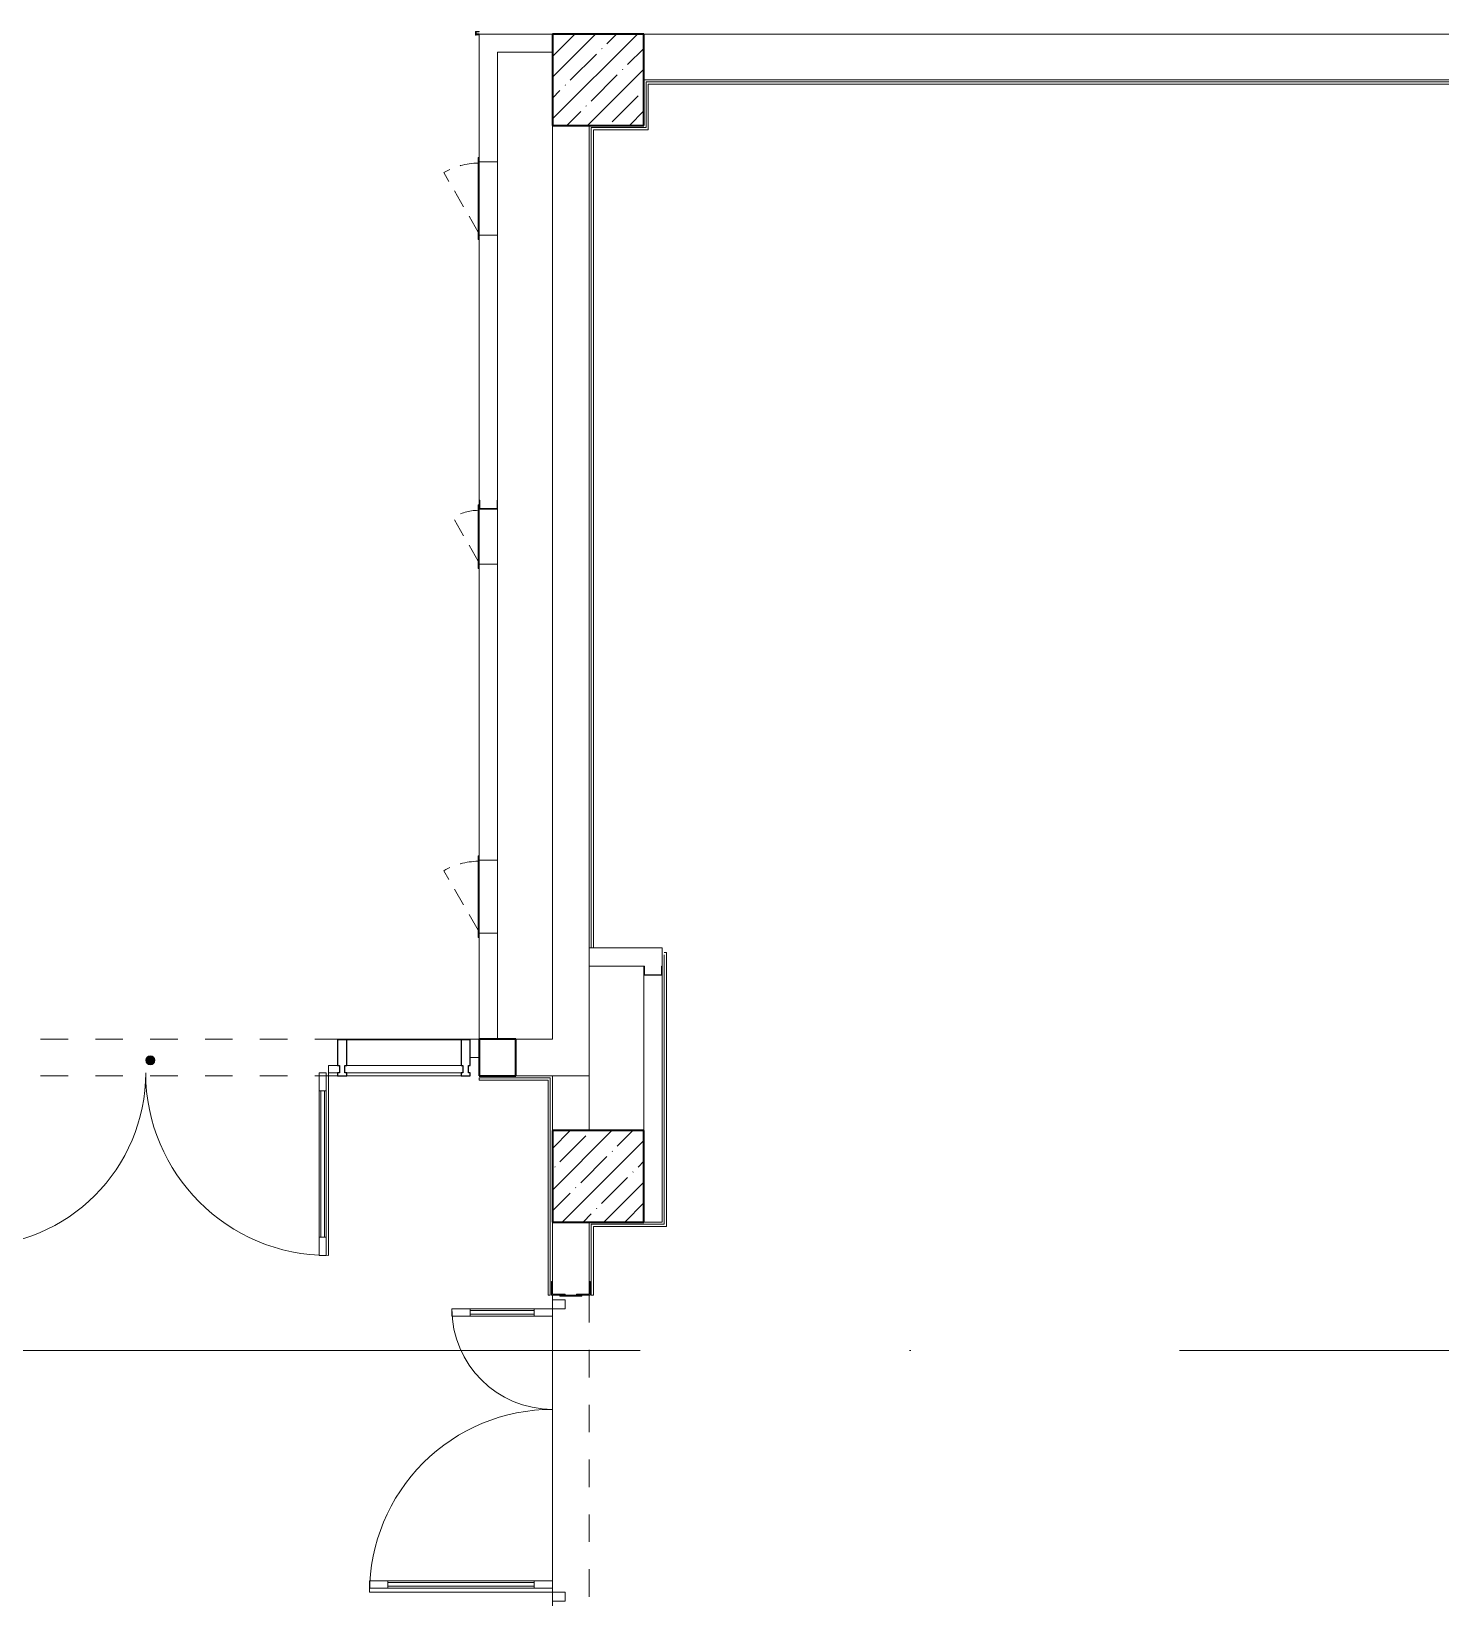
# Model space of a CAD drawing. Header units: millimetres. Extents: x 5993 to 95364, y 94667 to 143522.
# Drawn here: x 49182 to 49810, y 114749 to 115449 of the extents above; entities that cross this region are included whole.
import ezdxf

# ---------------------------------------------------------------- set-up
doc = ezdxf.new("R2010")
doc.units = ezdxf.units.MM
for name, pattern in [('200_ШТРИХ__ш1_п0_6_', [160, 100, -60]), ('200_ШТРИХ_ш1п0_6_', [160, 100, -60]), ('50_200_ШТРИХ_1Т_ш5_п1_п1_', [1400, 1000, -200, 0, -200]), ('Штрих короткий', [300, 150, -150])]:
    doc.linetypes.add(name, pattern=pattern)
for name, color, linetype, lineweight in [('0-2', 7, 'Continuous', 9), ('S-GRID-____-OTLN-1', 7, '50_200_ШТРИХ_1Т_ш5_п1_п1_', 9), ('Двери', 7, 'Continuous', 9), ('Импосты витража', 7, 'Continuous', 9), ('Импосты витража-1', 7, 'Continuous', 25), ('Марки обобщенной модели', 7, 'Continuous', 9), ('Несущие колонны', 7, 'Continuous', 9), ('Несущие колонны-1', 7, 'Continuous', 35), ('Обобщенные модели', 7, 'Continuous', 9), ('Окна', 7, 'Continuous', 9), ('Остекление-1', 7, 'Continuous', 9), ('Открывание в плане-1', 7, '200_ШТРИХ__ш1_п0_6_', 9), ('Перекрытия', 7, 'Continuous', 9), ('Перемычка-1', 7, 'Штрих короткий', 9), ('Стены', 7, 'Continuous', 9), ('Стены-1', 7, 'Continuous', 13), ('Элементы узлов', 7, 'Continuous', 9)]:
    doc.layers.add(name, color=color, linetype=linetype, lineweight=lineweight)
doc.layers.add('_Разделитель помещений_', color=7, linetype='200_ШТРИХ_ш1п0_6_', lineweight=35, true_color=0x0000a0)

# ---------------------------------------------------------------- blocks, each defined once
blk = doc.blocks.new('BSC_Колонна _Прямоугольная - 500х500-V31-АИ2_01_План напольных покрытий и плинтусов 1го этажа _Часть 2_')
at = {"layer": 'Несущие колонны'}
h = blk.add_hatch(dxfattribs=at)
h.set_pattern_fill('FP_41', color=256, style=0, pattern_type=2)
h.set_pattern_definition([(45, (-95850, -18150), (-114.04925, 114.04925), []), (45, (-95735.95, -18150), (-114.04925, 114.04925), [201.613, -40.323, 3.353, -36.97])])
h.paths.add_polyline_path([(-250, -250), (250, -250), (250, 250), (-250, 250)], flags=0)
at = {"layer": 'Несущие колонны-1'}
for p, q in [((250, 250), (-250, 250)), ((-250, 250), (-250, -250)), ((250, -250), (250, 250)), ((-250, -250), (250, -250))]:
    blk.add_line(p, q, dxfattribs=at)
blk = doc.blocks.new('BSC_Колонна _Прямоугольная - 500х500-V82-АИ2_01_План напольных покрытий и плинтусов 1го этажа _Часть 2_')
at = {"layer": 'Несущие колонны'}
h = blk.add_hatch(dxfattribs=at)
h.set_pattern_fill('FP_100', color=256, style=0, pattern_type=2)
h.set_pattern_definition([(45, (-95850, -12150), (-114.04925, 114.04925), []), (45, (-95735.95, -12150), (-114.04925, 114.04925), [201.613, -40.323, 3.353, -36.97])])
h.paths.add_polyline_path([(-250, -250), (250, -250), (250, 250), (-250, 250)], flags=0)
at = {"layer": 'Несущие колонны-1'}
for p, q in [((250, 250), (-250, 250)), ((-250, 250), (-250, -250)), ((250, -250), (250, 250)), ((-250, -250), (250, -250))]:
    blk.add_line(p, q, dxfattribs=at)
blk = doc.blocks.new('Проем_Дверь_Прямоугольный - 1700х2400h_дверные проемы-28051683-АИ2_01_План напольных покрытий и плинтусов 1го этажа _Часть 2_')
at = {"layer": 'Перемычка-1'}
for p, q in [((850, 100), (-850, 100)), ((850, -100), (-850, -100))]:
    blk.add_line(p, q, dxfattribs=at)
blk = doc.blocks.new('Дверь_Витражная_СКБ_2Ст2 - ДВН_ДАО_Выход-27108098-АИ2_01_План напольных покрытий и плинтусов 1го этажа _Часть 2_')
at = {"layer": 'Двери'}
for p, q in [((-975, -950), (-975, 0)), ((975, -1000), (975, 0))]:
    blk.add_line(p, q, dxfattribs=at)
for centre, radius, start, end in [((-975, 0), 950, 270, 0), ((975, 0), 1000, 180, 270)]:
    blk.add_arc(centre, radius, start, end, dxfattribs=at)
at = {"layer": 'Элементы узлов'}
for p, q in [((-1025, 40), (-975, 40)), ((-975, 40), (-1025, 40)), ((-975, 0), (-1025, 0)), ((-1025, 0), (-975, 0)), ((-975, 40), (-975, 0)), ((-975, 0), (-975, 40)), ((-935, 0), (-975, 0)), ((-975, -950), (-975, 0)), ((-935, 0), (-975, 0)), ((-975, 0), (-975, -950)), ((-935, -950), (-935, 0)), ((-935, -950), (-935, 0)), ((923, 0), (963, 0)), ((923, -1000), (923, 0)), ((923, 0), (923, -1000)), ((963, 0), (923, 0)), ((963, -1000), (963, 0)), ((963, -1000), (963, 0)), ((1025, 40), (975, 40)), ((975, 40), (975, 0)), ((1025, 40), (975, 40)), ((975, 40), (975, 0)), ((975, 0), (1025, 0)), ((975, 0), (1025, 0)), ((-975, -100), (-935, -100)), ((-965, -850), (-965, -100)), ((-945, -850), (-945, -100)), ((963, -100), (923, -100)), ((933, -900), (933, -100)), ((953, -900), (953, -100)), ((-975, -850), (-935, -850)), ((963, -900), (923, -900)), ((-975, -950), (-935, -950)), ((-975, -950), (-935, -950)), ((963, -1000), (923, -1000)), ((923, -1000), (963, -1000))]:
    blk.add_line(p, q, dxfattribs=at)
blk = doc.blocks.new('PNS_Панель прямоугольная2 - Нр_Стекло - 40мм-28950520-АИ2_01_План напольных покрытий и плинтусов 1го этажа _Часть 2_')
at = {"layer": 'Остекление-1'}
for p, q in [((-312.5, 40), (312.5, 40)), ((-322.5, 0), (322.5, 0)), ((312.5, 0), (-312.5, 0))]:
    blk.add_line(p, q, dxfattribs=at)
blk = doc.blocks.new('Прямоугольный импост - Импост структурный с накладкой - 180мм-26944798-АИ2_01_План напольных покрытий и плинтусов 1го этажа _Часть 2_')
at = {"layer": 'Импосты витража-1'}
for p, q in [((-25, 0), (-25, 17)), ((-25, 17), (25, 17)), ((-15, 0), (-25, 0)), ((-15, -40), (-15, 0)), ((25, 0), (15, 0)), ((15, 0), (15, -40)), ((25, 17), (25, 0)), ((-25, -180), (-25, -40)), ((-25, -40), (-15, -40)), ((15, -40), (25, -40)), ((25, -40), (25, -180)), ((25, -180), (-25, -180))]:
    blk.add_line(p, q, dxfattribs=at)
blk = doc.blocks.new('Прямоугольный импост - Импост структурный с накладкой - 180мм-25562895-АИ2_01_План напольных покрытий и плинтусов 1го этажа _Часть 2_')
at = {"layer": 'Импосты витража'}
for p, q in [((95100, 12897), (94475, 12897)), ((95100, 12700), (94475, 12700))]:
    blk.add_line(p, q, dxfattribs=at)
blk = doc.blocks.new('Прямоугольный импост - Импост структурный с накладкой - 180мм-26943387-АИ2_01_План напольных покрытий и плинтусов 1го этажа _Часть 2_')
at = {"layer": 'Импосты витража-1'}
for p, q in [((-25, 0), (-25, 17)), ((-25, 17), (25, 17)), ((-15, 0), (-25, 0)), ((-15, -40), (-15, 0)), ((25, 0), (15, 0)), ((15, 0), (15, -40)), ((25, 17), (25, 0)), ((-25, -180), (-25, -40)), ((-25, -40), (-15, -40)), ((15, -40), (25, -40)), ((25, -40), (25, -180)), ((25, -180), (-25, -180))]:
    blk.add_line(p, q, dxfattribs=at)
blk = doc.blocks.new('Дверь_Витражная_СКБ_2Ст2 - ДВВ_ДАО_СОШ_Классы-26508392-АИ2_01_План напольных покрытий и плинтусов 1го этажа _Часть 2_')
at = {"layer": 'Двери'}
for p, q in [((-775, 1035), (-775, 35)), ((775, 585), (775, 35))]:
    blk.add_line(p, q, dxfattribs=at)
for centre, radius, start, end in [((-775, 35), 1000, 360, 90), ((775, 35), 550, 90, 180)]:
    blk.add_arc(centre, radius, start, end, dxfattribs=at)
at = {"layer": 'Элементы узлов'}
for p, q in [((-753, 1035), (-713, 1035)), ((-753, 1035), (-753, 35)), ((-713, 1035), (-753, 1035)), ((-753, 1035), (-753, 35)), ((-713, 1035), (-713, 35)), ((-713, 35), (-713, 1035)), ((-753, 935), (-713, 935)), ((-743, 935), (-743, 135)), ((-723, 935), (-723, 135)), ((775, 585), (735, 585)), ((735, 585), (735, 35)), ((775, 585), (735, 585)), ((735, 585), (735, 35)), ((775, 585), (775, 35)), ((775, 35), (775, 585)), ((775, 485), (735, 485)), ((745, 485), (745, 135)), ((765, 485), (765, 135)), ((-753, 135), (-713, 135)), ((775, 135), (735, 135)), ((-825, 35), (-825, -35)), ((-775, 35), (-825, 35)), ((-775, 35), (-825, 35)), ((-825, 35), (-825, -35)), ((-775, -35), (-775, 35)), ((-775, -35), (-775, 35)), ((-713, 35), (-753, 35)), ((-753, 35), (-713, 35)), ((735, 35), (775, 35)), ((735, 35), (775, 35)), ((775, -35), (775, 35)), ((775, 35), (825, 35)), ((775, 35), (775, -35)), ((825, 35), (775, 35)), ((825, 35), (825, -35)), ((825, -35), (825, 35)), ((-825, -35), (-775, -35)), ((-825, -35), (-775, -35)), ((825, -35), (775, -35)), ((775, -35), (825, -35))]:
    blk.add_line(p, q, dxfattribs=at)
blk = doc.blocks.new('154_Фахверк_СКБ_Швеллер - Тип_100_4010-27789772-АИ2_01_План напольных покрытий и плинтусов 1го этажа _Часть 2_')
at = {"layer": 'Обобщенные модели'}
for p, q in [((175, 50), (125, 50)), ((125, 50), (125, -50)), ((128, 47), (175, 47)), ((128, -47), (128, 47)), ((175, 47), (175, 50)), ((125, -50), (175, -50)), ((175, -47), (128, -47)), ((175, -50), (175, -47))]:
    blk.add_line(p, q, dxfattribs=at)
blk = doc.blocks.new('154_Стойка_СКБ_Уголок - СМ-2530_200-28213945-АИ2_01_План напольных покрытий и плинтусов 1го этажа _Часть 2_')
at = {"layer": 'Обобщенные модели'}
for p, q in [((125, 156), (125, 81)), ((200, 156), (125, 156)), ((131, 81), (131, 150)), ((131, 150), (200, 150)), ((200, 150), (200, 156)), ((125, 81), (131, 81)), ((131, 19), (125, 19)), ((125, 19), (125, -56)), ((131, -50), (131, 19)), ((125, -56), (200, -56)), ((200, -50), (131, -50)), ((200, -56), (200, -50))]:
    blk.add_line(p, q, dxfattribs=at)
blk = doc.blocks.new('Стойка_Влож_Полоса боковая - Полоса-28213942-АИ2_01_План напольных покрытий и плинтусов 1го этажа _Часть 2_')
at = {"layer": 'Обобщенные модели'}
for p, q in [((-5, 60), (0, 60)), ((-5, -60), (-5, 60)), ((0, 31), (0, -31)), ((0, -60), (-5, -60))]:
    blk.add_line(p, q, dxfattribs=at)
blk = doc.blocks.new('AR_Отверстие Ниша - Лючок-32403098-АИ2_01_План напольных покрытий и плинтусов 1го этажа _Часть 2_')
at = {"layer": 'Окна'}
for p, q in [((-200, 50), (200, 50)), ((-200, -50), (-200, 50)), ((200, 50), (200, -50)), ((200, -50), (-200, -50))]:
    blk.add_line(p, q, dxfattribs=at)
blk = doc.blocks.new('Л_Общий_Лючок - Лючок-29743149-АИ2_01_План напольных покрытий и плинтусов 1го этажа _Часть 2_')
at = {"layer": 'Окна'}
for p, q in [((-24, 0), (-24, -6)), ((424, 0), (424, -6)), ((-24, -6), (424, -6))]:
    blk.add_line(p, q, dxfattribs=at)
at = {"layer": 'Открывание в плане-1'}
blk.add_line((383.6, -6), (58, -194), dxfattribs=at)
blk.add_arc((394, 0), 388, 180.89053, 210, dxfattribs=at)
blk = doc.blocks.new('AR_Отверстие Ниша - Лючок-32403128-АИ2_01_План напольных покрытий и плинтусов 1го этажа _Часть 2_')
at = {"layer": 'Окна'}
for p, q in [((-150, 50), (150, 50)), ((-150, -50), (-150, 50)), ((150, -50), (-150, -50))]:
    blk.add_line(p, q, dxfattribs=at)
blk = doc.blocks.new('Л_Общий_Лючок - Лючок-29743186-АИ2_01_План напольных покрытий и плинтусов 1го этажа _Часть 2_')
at = {"layer": 'Окна'}
for p, q in [((-24, 0), (-24, -6)), ((324, 0), (324, -6)), ((-24, -6), (324, -6))]:
    blk.add_line(p, q, dxfattribs=at)
at = {"layer": 'Открывание в плане-1'}
blk.add_line((283.6, -6), (44.6, -144), dxfattribs=at)
blk.add_arc((294, 0), 288, 181.19974, 210, dxfattribs=at)
blk = doc.blocks.new('BSC_Колонна _Прямоугольная1 - 200х200 _металл_-35201515-АИ2_01_План напольных покрытий и плинтусов 1го этажа _Часть 2_')
at = {"layer": 'Несущие колонны-1'}
for p, q in [((100, 100), (-100, 100)), ((-100, 100), (-100, -100)), ((100, -100), (100, 100)), ((-100, -100), (100, -100))]:
    blk.add_line(p, q, dxfattribs=at)
blk = doc.blocks.new('Проем_Дверь_Прямоугольный - 3600х2800h_витражные проемы-35285876-АИ2_01_План напольных покрытий и плинтусов 1го этажа _Часть 2_')
at = {"layer": 'Перемычка-1'}
for p, q in [((1800, 100), (-1800, 100)), ((1800, -100), (-1800, -100))]:
    blk.add_line(p, q, dxfattribs=at)
blk = doc.blocks.new('154_Фахверк_СКБ_Швеллер - Тип_100_4010_1-36655149-АИ2_01_План напольных покрытий и плинтусов 1го этажа _Часть 2_')
at = {"layer": 'Обобщенные модели'}
for p, q in [((175, 50), (125, 50)), ((125, 50), (125, -50)), ((128, 47), (175, 47)), ((128, -47), (128, 47)), ((175, 47), (175, 50)), ((125, -50), (175, -50)), ((175, -47), (128, -47)), ((175, -50), (175, -47))]:
    blk.add_line(p, q, dxfattribs=at)

msp = doc.modelspace()

# ---------------------------------------------------------------- hatches: boundary and pattern name
at = {"layer": 'Марки обобщенной модели'}
h = msp.add_hatch(color=256, dxfattribs=at)
edge = h.paths.add_edge_path(flags=0)
edge.add_arc((49235.01, 114991.01), 2.03, 0, 360)

# ---------------------------------------------------------------- linework, layer by layer
at = {"layer": '_Разделитель помещений_'}
msp.add_line((49380.06, 115448.05), (49381.52, 115448.05), dxfattribs=at)
at = {"layer": 'S-GRID-____-OTLN-1', "color": 251, "ltscale": 0.6, "true_color": 0x636466}
msp.add_line((50293.31, 114861.8), (41443.97, 114861.8), dxfattribs=at)
at = {"layer": 'Марки обобщенной модели'}
msp.add_circle((49235.01, 114991.01), 2.03, dxfattribs=at)
at = {"layer": 'Обобщенные модели'}
for p, q in [((49381.52, 115449.19), (49379.89, 115449.19)), ((49379.89, 115449.19), (49379.89, 115447.56)), ((49379.89, 115447.56), (49380.06, 115447.56)), ((49380.06, 115447.56), (49380.06, 115449.03)), ((49380.06, 115449.03), (49381.52, 115449.03)), ((49381.52, 115449.03), (49381.52, 115449.19))]:
    msp.add_line(p, q, dxfattribs=at)
at = {"layer": 'Перекрытия'}
for p, q in [((49380.06, 115448.05), (49381.52, 115448.05)), ((49318.44, 115000.13), (49318.44, 115000.38)), ((49318.44, 115000.38), (49381.52, 115000.38)), ((49381.52, 114992.24), (49377.45, 114992.24)), ((49414.08, 114886.42), (49414.08, 114748.05))]:
    msp.add_line(p, q, dxfattribs=at)
at = {"layer": 'Стены'}
for p, q in [((49455.75, 115426.72), (50015.84, 115426.72)), ((49455.75, 115406.38), (49455.75, 115426.72)), ((50014.86, 115425.75), (49456.73, 115425.75)), ((49456.73, 115425.75), (49456.73, 115405.4)), ((49431.34, 115406.38), (49455.75, 115406.38)), ((49431.34, 115041.07), (49431.34, 115406.38)), ((49456.73, 115405.4), (49432.31, 115405.4)), ((49432.31, 115405.4), (49432.31, 115041.07)), ((49464.87, 115038.96), (49463.89, 115038.96)), ((49463.89, 114918), (49463.89, 115037.98)), ((49464.87, 115038.96), (49464.87, 114917.03)), ((49381.52, 114983.12), (49413.1, 114983.12)), ((49381.52, 114983.12), (49381.52, 114982.14)), ((49412.13, 114982.14), (49381.52, 114982.14)), ((49412.13, 114886.42), (49412.13, 114982.14)), ((49413.1, 114983.12), (49413.1, 114886.42)), ((49431.34, 114886.42), (49431.34, 114918)), ((49431.34, 114918), (49463.89, 114918)), ((49432.31, 114917.03), (49432.31, 114886.42)), ((49464.87, 114917.03), (49432.31, 114917.03)), ((49413.1, 114886.42), (49412.13, 114886.42)), ((49431.34, 114886.42), (49432.31, 114886.42))]:
    msp.add_line(p, q, dxfattribs=at)
at = {"layer": 'Стены-1'}
for p, q in [((49389.66, 115448.05), (49381.52, 115448.05)), ((49381.52, 115448.05), (49381.52, 115391.07)), ((49414.08, 115448.05), (49389.66, 115448.05)), ((50024.55, 115448.05), (49454.78, 115448.05)), ((49389.66, 115391.07), (49389.66, 115439.91)), ((49389.66, 115439.91), (49414.08, 115439.91)), ((49454.78, 115427.7), (50024.55, 115427.7)), ((49414.08, 115407.35), (49414.08, 115000.38)), ((49430.36, 115000.38), (49430.36, 115407.35)), ((49381.52, 115358.52), (49381.52, 115240.49)), ((49389.66, 115240.49), (49389.66, 115358.52)), ((49381.52, 115212), (49381.52, 115080.14)), ((49389.66, 115080.14), (49389.66, 115212)), ((49381.52, 115047.58), (49381.52, 115000.38)), ((49389.66, 115000.38), (49389.66, 115047.58)), ((49462.92, 115041.07), (49430.36, 115041.07)), ((49430.36, 115041.07), (49430.36, 115032.93)), ((49462.92, 115032.93), (49462.92, 115041.07)), ((49430.36, 115032.93), (49454.78, 115032.93)), ((49454.78, 115028.86), (49454.78, 114959.68)), ((49462.92, 114918.98), (49462.92, 115028.86)), ((49414.08, 115000.38), (49397.8, 115000.38)), ((49430.36, 114984.1), (49430.36, 115000.38)), ((49397.8, 114984.1), (49430.36, 114984.1)), ((49430.36, 114984.1), (49414.08, 114984.1)), ((49414.08, 114984.1), (49414.08, 114959.68)), ((49430.36, 114959.68), (49430.36, 114984.1)), ((49414.08, 114918.98), (49414.08, 114892.53)), ((49430.36, 114892.53), (49430.36, 114918.98)), ((49454.78, 114918.98), (49462.92, 114918.98))]:
    msp.add_line(p, q, dxfattribs=at)

# ---------------------------------------------------------------- block references
at = {"layer": '0-2', "xscale": 0.08139549610658335, "yscale": 0.08139549610658335, "zscale": 0.08139549610658335}
for name, p in [('BSC_Колонна _Прямоугольная - 500х500-V31-АИ2_01_План напольных покрытий и плинтусов 1го этажа _Часть 2_', (49434.43, 115427.7)), ('Прямоугольный импост - Импост структурный с накладкой - 180мм-25562895-АИ2_01_План напольных покрытий и плинтусов 1го этажа _Часть 2_', (41632.67, 113950.37)), ('Дверь_Витражная_СКБ_2Ст2 - ДВН_ДАО_Выход-27108098-АИ2_01_План напольных покрытий и плинтусов 1го этажа _Часть 2_', (49235.01, 114985.48)), ('PNS_Панель прямоугольная2 - Нр_Стекло - 40мм-28950520-АИ2_01_План напольных покрытий и плинтусов 1го этажа _Часть 2_', (49347.95, 114985.48)), ('BSC_Колонна _Прямоугольная - 500х500-V82-АИ2_01_План напольных покрытий и плинтусов 1го этажа _Часть 2_', (49434.43, 114939.33))]:
    msp.add_blockref(name, p, dxfattribs=at)
for name, p, rotation in [('Л_Общий_Лючок - Лючок-29743149-АИ2_01_План напольных покрытий и плинтусов 1го этажа _Часть 2_', (49381.52, 115391.07), 270), ('AR_Отверстие Ниша - Лючок-32403098-АИ2_01_План напольных покрытий и плинтусов 1го этажа _Часть 2_', (49385.59, 115374.79), 90), ('154_Фахверк_СКБ_Швеллер - Тип_100_4010-27789772-АИ2_01_План напольных покрытий и плинтусов 1го этажа _Часть 2_', (49385.59, 115226.25), 90), ('Л_Общий_Лючок - Лючок-29743186-АИ2_01_План напольных покрытий и плинтусов 1го этажа _Часть 2_', (49381.52, 115236.42), 270), ('AR_Отверстие Ниша - Лючок-32403128-АИ2_01_План напольных покрытий и плинтусов 1го этажа _Часть 2_', (49385.59, 115224.21), 90), ('Л_Общий_Лючок - Лючок-29743149-АИ2_01_План напольных покрытий и плинтусов 1го этажа _Часть 2_', (49381.52, 115080.14), 270), ('AR_Отверстие Ниша - Лючок-32403098-АИ2_01_План напольных покрытий и плинтусов 1го этажа _Часть 2_', (49385.59, 115063.86), 90), ('154_Фахверк_СКБ_Швеллер - Тип_100_4010_1-36655149-АИ2_01_План напольных покрытий и плинтусов 1го этажа _Часть 2_', (49458.85, 115018.69), 90), ('Проем_Дверь_Прямоугольный - 3600х2800h_витражные проемы-35285876-АИ2_01_План напольных покрытий и плинтусов 1го этажа _Часть 2_', (49235.01, 114992.24), 180), ('BSC_Колонна _Прямоугольная1 - 200х200 _металл_-35201515-АИ2_01_План напольных покрытий и плинтусов 1го этажа _Часть 2_', (49389.66, 114992.24), 180), ('154_Стойка_СКБ_Уголок - СМ-2530_200-28213945-АИ2_01_План напольных покрытий и плинтусов 1го этажа _Часть 2_', (49426.29, 114876.25), 89.9999999999999), ('Дверь_Витражная_СКБ_2Ст2 - ДВВ_ДАО_СОШ_Классы-26508392-АИ2_01_План напольных покрытий и плинтусов 1го этажа _Часть 2_', (49416.93, 114817.24), 89.9999999999978), ('Проем_Дверь_Прямоугольный - 1700х2400h_дверные проемы-28051683-АИ2_01_План напольных покрытий и плинтусов 1го этажа _Часть 2_', (49422.22, 114817.24), 89.9999999999999), ('Стойка_Влож_Полоса боковая - Полоса-28213942-АИ2_01_План напольных покрытий и плинтусов 1го этажа _Часть 2_', (49422.22, 114886.42), 89.99999999999991)]:
    msp.add_blockref(name, p, dxfattribs=dict(at, rotation=rotation))
at = {"layer": '0-2', "extrusion": (0, 0, -1), "xscale": 0.08139549610658335, "yscale": 0.08139549610658335, "zscale": 0.08139549610658335, "rotation": 180}
for name, p in [('Прямоугольный импост - Импост структурный с накладкой - 180мм-26944798-АИ2_01_План напольных покрытий и плинтусов 1го этажа _Часть 2_', (-49320.48, 114985.48)), ('Прямоугольный импост - Импост структурный с накладкой - 180мм-26943387-АИ2_01_План напольных покрытий и плинтусов 1го этажа _Часть 2_', (-49375.42, 114985.48))]:
    msp.add_blockref(name, p, dxfattribs=at)

doc.saveas('drawing.dxf')
